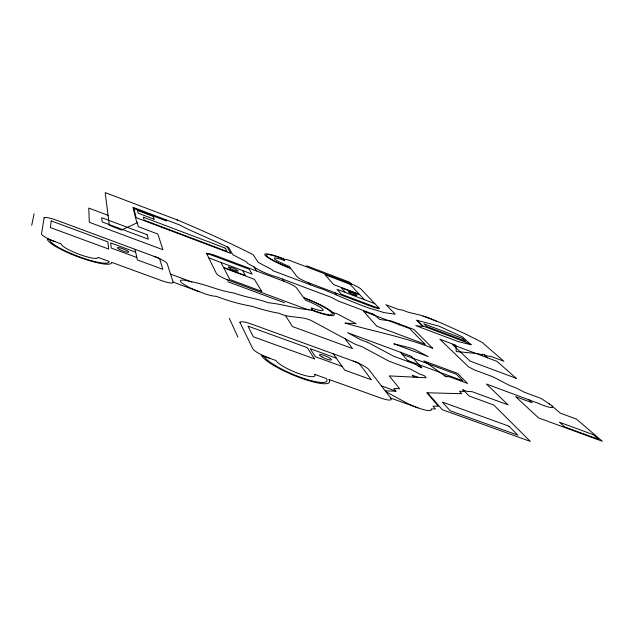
<?xml version="1.0" encoding="UTF-8"?>
<svg xmlns="http://www.w3.org/2000/svg" width="634" height="634" viewBox="0 0 634 634"><rect width="100%" height="100%" fill="white"/><g stroke="black" fill="none" stroke-linecap="round" stroke-linejoin="round"><path stroke-width="0.95" d="M44.166 217.494L41.543 233.875A14.669 2.607 20.6 0 0 55.071 241.649M31.7 225.387L34.117 213.769M137.301 222.724L121.411 230.071L109.31 225.284L105.189 192.617L178.122 220.275C203.451 230.99 228.525 242.204 253.085 254.622L258.244 262.428L272.113 269.688L272.786 270.655L317.816 287.598A14.661 2.084 22.8 0 1 329.038 291.822C342.97 297.655 356.68 303.955 371.072 308.742L371.579 308.853A14.566 2.053 23.2 0 1 374.575 309.693L383.966 312.594L395.275 314.195L385.979 304.724L398.572 309.503L402.519 310.089L407.931 312.142L420.944 315.296L441.288 323.023L465.776 334.086L482.086 342.336L503.856 361.245L491.057 356.427L487.459 356.094L481.991 354.034L482.228 355.159L478.155 353.629L456.314 351.561L455.735 345.205L439.822 339.222L468.605 366.896L474.406 369.915L492.935 376.81L509.807 385.575L515.973 387.865L524.516 392.303L541.071 398.445L550.716 404.825L560.258 413.122L576.488 419.114L602.3 441.256L538.551 417.909L515.569 396.622L532.14 402.741L528.764 399.682M385.266 390.901L396.004 391.202L393.88 388.515L399.602 388.697L389.268 375.907L426.183 377.745L424.384 375.74L419.439 373.933L410.325 369.036L389.007 361.221L362.299 346.83L355.198 344.222L311.643 320.733C301.491 315.708 289.461 318.466 279.34 313.307C270.108 311.762 261.097 309.289 252.205 306.357C239.985 304.177 228.034 300.857 216.384 296.324C210.163 296.126 204.513 293.51 198.727 291.497A18.386 3.241 21.9 0 1 180.967 282.059A18.386 3.241 21.9 0 1 189.978 281.512C205.123 283.866 219.031 290.99 234.231 293.067C245.287 297.291 257.095 298.511 268.158 302.727C282.154 304.027 295.198 308.56 309.067 309.788C310.351 310.113 311.682 310.058 312.982 310.295A25.962 4.05 22.8 0 0 331.883 312.863A25.962 4.05 22.8 0 0 303.932 297.988L305.596 300.254A16.056 2.504 22.8 0 1 322.92 309.463A16.056 2.504 22.8 0 1 311.183 307.847L313.347 310.795A28.11 4.383 22.8 0 0 333.714 313.458L333.215 312.895A28.11 4.383 22.8 0 0 303.575 297.497L296.458 287.804A11.444 1.696 22.6 0 0 284.262 281.393L216.574 255.954A11.658 1.736 22.1 0 0 207.001 254.226M333.278 312.966L336.218 313.354L356.118 323.649L344.951 323.071C374.139 331.606 404.143 336.868 432.681 348.312L414.018 329.522L391.368 321.002L379.734 319.481L374.068 314.504L338.58 301.158L331.241 297.33L277.026 276.995A14.931 2.156 22.4 0 1 254.337 267.096L247.585 263.395L246.729 262.016L232.844 254.702L228.565 247.395L186.729 228.652L179.85 225.038L132.934 207.278L136.572 221.686M423.084 316.073L423.48 316.176M423.884 316.279L424.328 316.406M424.772 316.532L425.255 316.675M425.739 316.834L426.246 317M426.769 317.174L427.308 317.365M427.855 317.555L428.41 317.761M263.942 356.229A34.299 7.061 22.9 0 0 300.92 377.412A34.299 7.061 22.9 0 0 326.367 378.553L314.591 374.345A21.215 4.367 22.9 0 1 298.82 373.577A21.215 4.367 22.9 0 1 275.98 360.532L261.335 355.294A37.129 7.648 22.9 0 0 301.372 378.252A37.129 7.648 22.9 0 0 328.903 379.465L380.606 397.954A15.47 3.067 23.7 0 0 390.813 398.128L418.052 407.892M342.13 366.412L315.407 356.744L310.216 348.716L336.377 358.218M381.414 385.876L395.941 391.115M418.044 377.341L412.282 375.241L413.939 377.135M49.809 239.723A31.692 5.722 20.8 0 0 79.48 256.833A31.692 5.722 20.8 0 0 109.175 261.454L97.969 257.349A19.599 3.535 20.8 0 1 79.607 254.456A19.599 3.535 20.8 0 1 61.252 243.908L47.328 238.812A34.307 6.189 20.8 0 0 79.448 257.349A34.307 6.189 20.8 0 0 111.592 262.333L160.885 280.379A14.146 2.536 21.5 0 0 173.145 282.122L199.179 291.672M402.114 354.24L456.401 374.29L462.868 380.836L407.725 360.524M136.817 257.483L111.283 248.06L110.649 242.909L135.676 252.173M170.578 274.142L191.888 281.987M418.781 366.214L421.198 367.102M444.505 375.685L447.097 376.636M227.883 281.758L284.5 302.767M428.98 317.975L429.559 318.197M226.782 279.602L303.092 307.95A12.276 1.95 22.7 0 0 309.281 309.836M208.776 257.879L252.166 274.134L249.154 269.22L206.51 253.204L216.4 273.539A12.506 2.005 22.1 0 0 229.365 280.569M108.049 215.322L88.752 208.071L89.331 222.288L162.914 249.717L157.842 234.033L138.307 226.695L137.237 222.463L136.468 221.599M374.781 303.631L337.066 289.35L341.258 294.184L379.544 308.647L360.881 288.985A9.986 1.292 23 0 0 349.873 283.374M283.517 258.997A22.166 2.948 22.6 0 0 266.716 255.843A22.166 2.948 22.6 0 0 290.491 268.111L289.128 266.328A13.71 1.823 22.6 0 1 274.443 258.743A13.71 1.823 22.6 0 1 284.809 260.685L283.239 258.632A23.989 3.186 22.6 0 0 265.044 255.217A23.989 3.186 22.6 0 0 290.792 268.499L297.132 276.781A10.762 1.498 22.7 0 0 308.79 282.851L371.35 306.46A10.62 1.458 23.1 0 0 378.474 307.514M469.984 343.747L422.957 325.995L417.069 320.273M351.854 284.127L291.711 261.224A10.12 1.323 22.6 0 0 284.111 259.774M306.563 265.773L350.269 282.431M177.116 219.887L177.615 220.085M430.145 318.419L430.74 318.656M431.334 318.894L431.936 319.148M432.539 319.393L433.141 319.655M433.735 319.916L434.338 320.178M434.932 320.447L435.518 320.717M436.105 320.986L436.675 321.264M385.852 391.661L404.246 401.702A20.177 3.891 24 0 0 416.784 407.424L418.559 408.074A20.177 3.891 24 0 0 431.389 409.374L431.271 408.962L435.415 408.97L433.006 406.156L438.419 406.188L426.785 392.771L461.814 393.706L459.484 391.257L464.167 391.4L462.551 389.72L467.401 391.495L471.965 391.638L508.111 404.888L486.421 384.03L537.878 403.153A16.357 2.457 24.5 0 0 551.897 405.831L551.374 405.348M549.139 403.715L549.583 404.017M484.344 354.921L487.633 357.869M463.303 389.997L469.105 395.996L493.743 405.007L530.301 441.383L442.247 409.683L427.554 392.795M398.746 323.776L399.792 324.862M364.368 299.684L359.906 294.873L341.314 287.828L345.498 292.543M372.451 313.893L373.418 314.947M400.292 352.195L408.89 361.84M334.887 292.702L336.638 294.755M308.79 282.851L310.359 284.825M390.813 398.128L369.028 369.741A14.36 2.655 23.3 0 0 353.209 361.063M345.007 338.73L352.559 348.565L292.448 326.542L285.451 315.558M282.59 279.031L284.262 281.393M333.294 353.82L344.769 370.169L371.429 379.79L358.868 363.123L251.825 324.188A14.677 2.782 22.4 0 0 240.231 322.975M253.766 266.652L256.501 270.956M242.592 270.544L245.54 275.584L223.485 267.334L220.909 262.421M227.027 246.808L230.871 253.434L136.151 217.676L133.893 208.649L166.496 221.012L166.029 219.8M239.834 322.159L252.689 348.613A15.81 3.233 22.6 0 0 269.482 358.21M229.294 318.331L237.932 337.145M173.145 282.122L167.162 263.562A13.251 2.211 21.5 0 0 154.125 256.382M135.058 249.313L137.34 259.916L162.819 269.307L159.546 258.387L57.203 220.45A13.718 2.274 20.7 0 0 44.079 218.001M312.134 309.154A12.276 1.95 22.7 0 1 311.278 310.097M51.219 220.909L50.371 227.574L108.66 249.059L107.851 241.871L51.219 220.909M449.419 376.754L445.742 376.564L423.813 360.889L457.558 373.363L467.559 383.435L449.419 376.754M414.493 349.374C407.725 347.028 400.767 345.538 393.849 343.826L428.109 356.538L414.493 349.374M471.149 344.793L457.693 341.393L415.801 325.607L423.25 326.558L416.728 320.233L438.839 326.082L462.257 336.797L471.149 344.793M508.928 426.159L442.405 402.091L450.053 410.721L517.843 435.154L508.928 426.159M314.48 358.876L253.338 336.797L247.957 326.114L307.284 347.654L314.48 358.876M593.21 434.631L559.473 422.244L564.696 426.92L598.758 439.402L593.21 434.631M367.641 342.312L360.754 339.769L347.559 332.699L411.315 356.268L421.911 367.886L414.319 363.829L393.643 356.221L367.641 342.312M261.747 291.378L229.857 279.523L223.77 267.889L254.416 279.348L261.747 291.378M147.112 234.707L101.717 217.692L102.122 221.892L148.356 239.184L147.112 234.707M425.049 344.262L376.873 326.272L363.448 311.199L409.604 328.547L425.049 344.262M516.203 378.308L470.008 361.055L452.724 344.745L497.056 361.404L516.203 378.308M154.133 219.213L138.133 213.151L137.388 210.329L153.19 216.321L154.133 219.213M225.165 248.1L143.363 217.169L144.203 220.141L227.059 251.429L225.165 248.1M462.463 338.413L423.853 323.815L426.603 326.462L465.491 341.155L462.463 338.413M350.016 284.214L325.02 274.696L333.595 284.555L359.415 294.35L350.016 284.214M350.309 293.201A4.628 0.626 23 0 0 356.942 295.428A4.628 0.626 23 0 0 350.784 292.226A4.628 0.626 23 0 0 350.309 293.201M322.017 356.974A6.506 1.228 23.1 0 0 331.431 359.843A6.506 1.228 23.1 0 0 322.904 355.04A6.506 1.228 23.1 0 0 322.017 356.974M119.533 249.447A6.015 1.014 21.3 0 0 128.623 252.197A6.015 1.014 21.3 0 0 121.054 248.163A6.015 1.014 21.3 0 0 119.533 249.447M230.475 268.713A5.278 0.808 22.2 0 0 238.091 271.067A5.278 0.808 22.2 0 0 231.045 267.437A5.278 0.808 22.2 0 0 230.475 268.713"/></g></svg>
